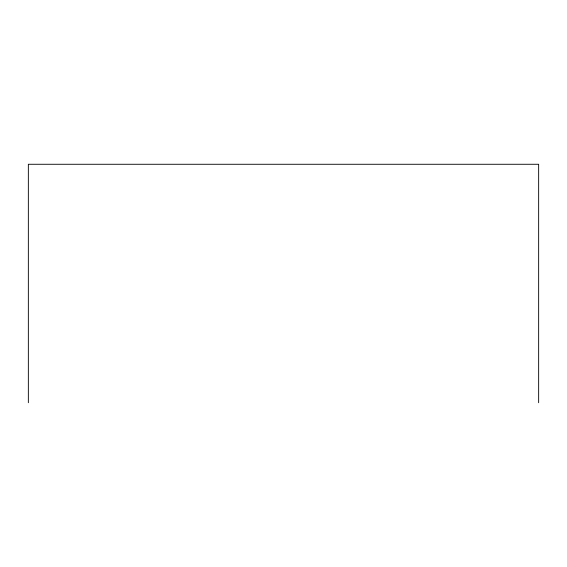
<?xml version="1.0" encoding="UTF-8"?>
<svg xmlns="http://www.w3.org/2000/svg" width="567" height="567" viewBox="0 0 567 567"><rect width="100%" height="100%" fill="white"/><g stroke="black" fill="none" stroke-linecap="round" stroke-linejoin="round"><path stroke-width="0.85" d="M538.65 402.726L538.65 164.274L28.35 164.274L28.35 402.726"/></g></svg>
